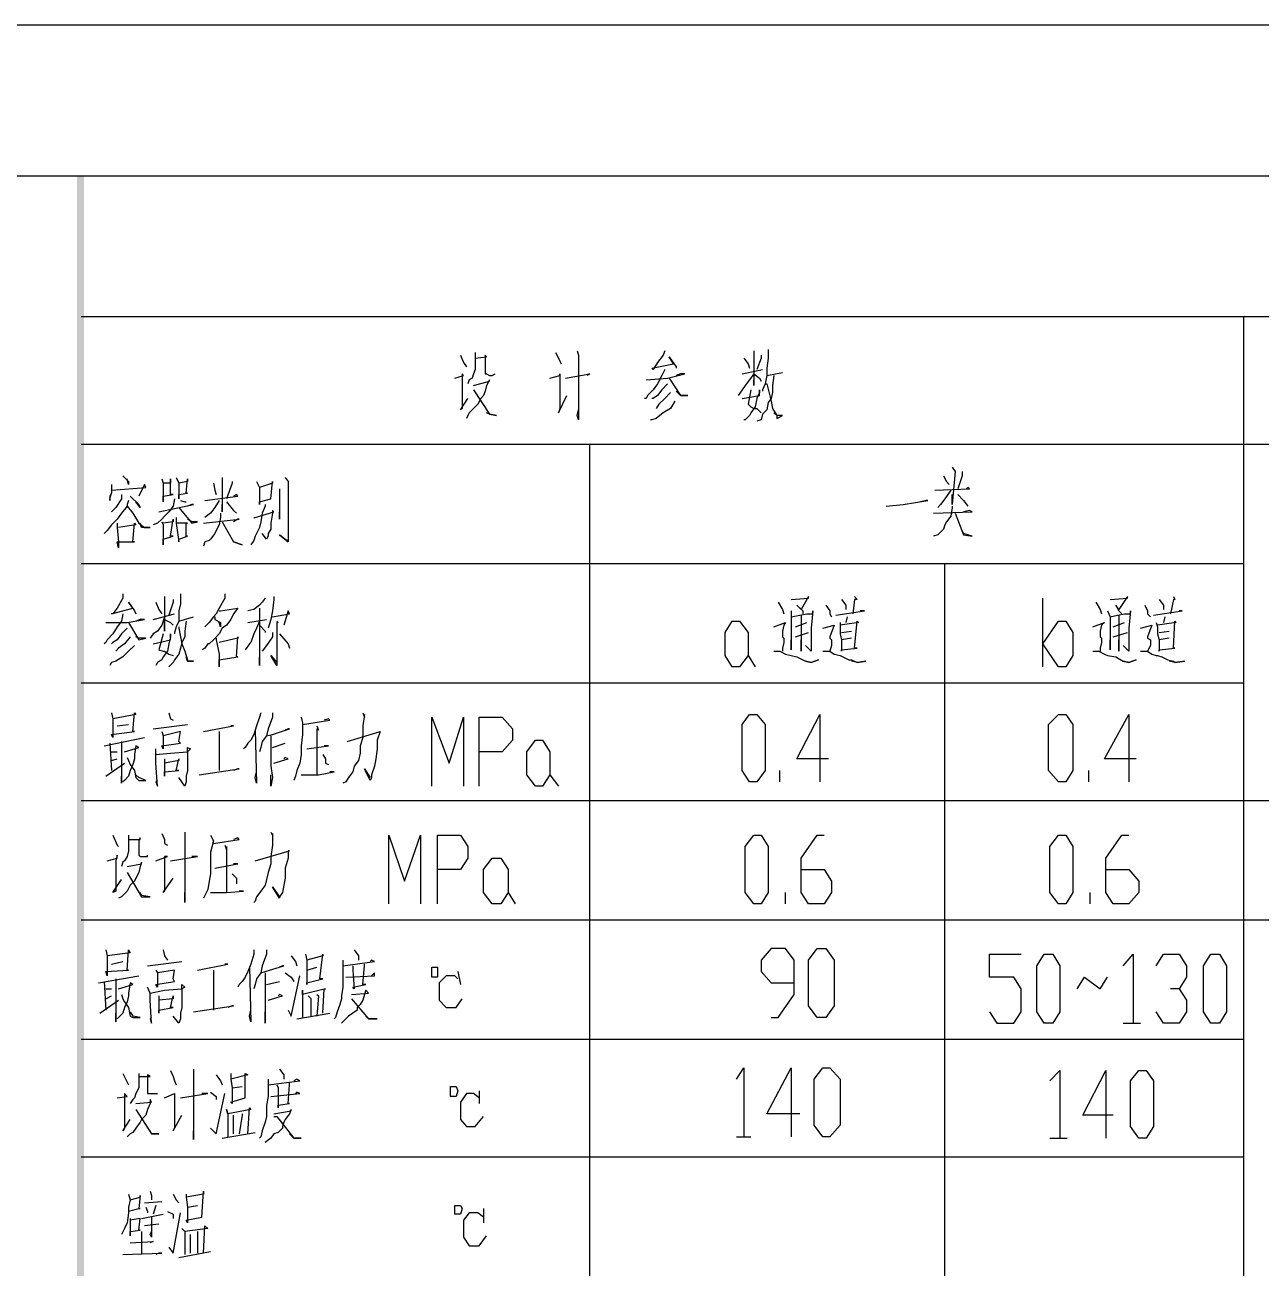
# Model space of a CAD drawing. Extents: x 0 to 400, y 0 to 283.
# Drawn here: x 272.6 to 327.2, y 227.6 to 282.5 of the extents above; entities that cross this region are included whole.
import ezdxf

# ---------------------------------------------------------------- set-up
doc = ezdxf.new("R2010")
doc.units = 0
doc.layers.get('0').update_dxf_attribs({"linetype": 'CONTINUOUS'})

msp = doc.modelspace()

# ---------------------------------------------------------------- hatches: boundary and pattern name
for points in [[(274.85975, 158.97225), (275.17725, 158.97225), (274.85975, 275.87575)], [(275.17725, 158.97225), (274.85975, 275.87575), (275.17725, 275.87575)]]:
    msp.add_hatch(color=0).paths.add_polyline_path(points, flags=0)

# ---------------------------------------------------------------- linework, layer by layer
at = {"color": 0}
for points in [[(0.09525, 0.09525), (0.09525, 282.54325), (399.76425, 282.54325), (399.76425, 0.09525), (0.09525, 0.09525)], [(16.85925, 6.76275), (16.85925, 275.87575), (393.03325, 275.87575), (393.03325, 6.76275), (16.85925, 6.76275)], [(275.05025, 269.65275), (393.03325, 269.65275)], [(326.42175, 158.97225), (326.42175, 269.65275)], [(291.81425, 267.93825), (291.94125, 267.62075), (292.06825, 267.43025)], [(292.44925, 268.06525), (292.44925, 267.30325), (292.38575, 267.11275), (292.32225, 266.92225), (292.19525, 266.85875), (292.13175, 266.66825)], [(292.44925, 267.81125), (292.95725, 267.87475), (292.89375, 267.93825), (292.89375, 267.11275), (292.95725, 267.11275), (293.08425, 267.04925), (293.21125, 267.04925), (293.33825, 267.11275)], [(296.00525, 268.06525), (296.13225, 267.81125), (296.19575, 267.68425), (296.25925, 267.55725)], [(296.95775, 268.12875), (297.02125, 267.93825), (297.02125, 265.08075), (296.95775, 265.27125), (297.02125, 265.52525)], [(300.83125, 268.12875), (300.76775, 267.93825), (300.51375, 267.62075), (300.32325, 267.30325), (300.25975, 267.36675), (301.21225, 267.55725), (301.02175, 267.87475), (301.33925, 267.43025), (301.33925, 267.36675)], [(304.32375, 267.81125), (304.51425, 267.55725), (304.57775, 267.36675)], [(304.76825, 268.12875), (304.76825, 266.60475), (304.76825, 266.79525), (304.76825, 266.85875)], [(305.08575, 267.93825), (305.08575, 267.81125), (304.89525, 267.30325)], [(305.40325, 268.19225), (305.40325, 267.81125), (305.33975, 267.36675), (305.33975, 267.04925), (305.27625, 266.66825), (305.14925, 266.41425), (305.14925, 266.35075)], [(291.56025, 266.92225), (291.94125, 267.04925), (291.87775, 267.11275), (291.87775, 265.58875), (291.81425, 265.52525), (292.13175, 266.03325)], [(295.75125, 266.92225), (296.19575, 267.04925), (296.19575, 267.11275), (296.19575, 265.58875), (296.13225, 265.39825), (296.51325, 266.16025)], [(296.44975, 266.92225), (297.52925, 267.11275), (297.40225, 267.04925)], [(300.83125, 267.30325), (300.70425, 267.04925), (300.51375, 266.66825), (300.32325, 266.41425), (300.06925, 266.16025), (300.00575, 266.03325), (299.94225, 266.03325)], [(300.00575, 266.85875), (300.95825, 266.92225), (301.72025, 267.11275), (301.52975, 267.11275), (301.33925, 267.04925)], [(304.76825, 267.11275), (304.57775, 266.85875), (304.38725, 266.60475), (304.26025, 266.41425), (304.06975, 266.16025)], [(304.26025, 267.11275), (305.14925, 267.30325)], [(304.76825, 267.11275), (305.02225, 266.92225), (305.08575, 266.79525)], [(305.33975, 267.04925), (306.03825, 267.17625)], [(292.38575, 266.60475), (293.08425, 266.79525), (293.08425, 266.85875), (292.95725, 266.60475), (292.89375, 266.35075), (292.83025, 266.16025), (292.70325, 266.03325), (292.57625, 265.77925), (292.38575, 265.58875), (292.19525, 265.39825), (292.13175, 265.27125), (292.06825, 265.14425)], [(300.95825, 266.66825), (300.70425, 266.41425), (300.51375, 266.16025), (300.32325, 266.03325), (300.25975, 266.03325)], [(301.02175, 266.92225), (301.52975, 266.16025), (301.84725, 266.16025), (301.52975, 266.16025), (301.33925, 266.35075)], [(305.65725, 267.04925), (305.59375, 266.60475), (305.59375, 266.28725), (305.53025, 266.03325), (305.40325, 265.84275), (305.33975, 265.52525), (305.14925, 265.33475), (305.08575, 265.08075), (304.89525, 265.01725)], [(305.27625, 266.66825), (305.33975, 266.66825), (305.53025, 265.90625), (305.59375, 265.58875), (305.78425, 265.27125), (305.78425, 265.14425), (306.03825, 265.27125), (305.78425, 265.27125), (305.65725, 265.39825)], [(292.38575, 266.41425), (293.08425, 265.33475), (293.40175, 265.27125), (293.08425, 265.33475), (292.95725, 265.39825)], [(301.08525, 266.28725), (300.83125, 266.03325), (300.57725, 265.77925), (300.45025, 265.58875)], [(304.26025, 266.03325), (305.02225, 266.16025), (305.02225, 266.41425), (305.02225, 266.28725), (304.89525, 266.03325), (304.83175, 265.65225), (304.64125, 265.39825), (304.57775, 265.27125), (304.38725, 265.08075), (304.32375, 265.08075)], [(304.64125, 266.41425), (304.51425, 265.77925), (304.64125, 265.65225), (304.76825, 265.58875), (304.89525, 265.58875), (305.08575, 265.39825)], [(301.27575, 265.90625), (301.08525, 265.58875), (300.76775, 265.39825), (300.45025, 265.14425), (300.25975, 265.08075), (300.19625, 265.08075)], [(275.05025, 264.00125), (393.03325, 264.00125)], [(297.52925, 158.97225), (297.52925, 264.00125)], [(313.53125, 262.98525), (313.65825, 262.79475), (313.53125, 261.33425), (313.53125, 261.77875)], [(313.97575, 262.79475), (313.97575, 262.60425), (313.78525, 262.03275)], [(276.38375, 262.22325), (276.38375, 261.84225), (276.32025, 261.71525), (276.32025, 261.52475), (276.32025, 261.58825), (276.38375, 261.84225)], [(276.38375, 261.96925), (277.90775, 262.09625), (277.84425, 262.22325), (277.59025, 261.71525)], [(276.89175, 262.60425), (277.14575, 262.35025), (277.14575, 262.22325), (277.08225, 262.47725)], [(278.60625, 262.47725), (278.66975, 262.28675), (278.66975, 261.46125), (278.66975, 261.71525), (279.11425, 261.77875), (278.98725, 261.77875), (278.98725, 262.47725), (278.98725, 262.28675), (278.66975, 262.28675)], [(279.24125, 262.54075), (279.36825, 262.28675), (279.36825, 261.58825), (279.36825, 261.77875), (279.74925, 261.84225), (279.68575, 261.84225), (279.74925, 262.47725), (279.74925, 262.35025), (279.36825, 262.28675)], [(280.89225, 262.28675), (280.95575, 261.96925), (281.01925, 261.77875)], [(281.27325, 262.54075), (281.27325, 261.01675), (281.27325, 261.20725), (281.27325, 261.33425)], [(281.71775, 262.35025), (281.71775, 262.28675), (281.46375, 261.58825)], [(282.79725, 262.35025), (282.92425, 262.09625), (282.92425, 261.33425), (282.92425, 261.46125), (283.43225, 261.58825), (283.49575, 262.35025), (283.49575, 262.28675), (282.92425, 262.09625)], [(284.06725, 262.54075), (284.19425, 262.35025), (284.19425, 259.68325), (283.81325, 260.00075), (284.19425, 259.68325), (284.19425, 259.81025)], [(313.15025, 262.60425), (313.27725, 262.35025), (313.40425, 262.22325)], [(276.82825, 261.77875), (276.82825, 261.58825), (276.57425, 261.20725), (276.38375, 261.01675)], [(277.20925, 261.71525), (277.59025, 261.33425), (277.65375, 261.20725), (277.46325, 261.46125)], [(280.51125, 261.52475), (281.97175, 261.71525), (281.90825, 261.77875), (281.78125, 261.71525)], [(283.81325, 262.03275), (283.81325, 260.69925), (283.81325, 260.76275), (283.81325, 261.01675)], [(312.76925, 261.96925), (314.29325, 262.03275), (314.22975, 262.09625), (314.16625, 262.03275)], [(313.46775, 261.96925), (313.21375, 261.58825), (313.02325, 261.33425), (312.89625, 261.20725)], [(313.78525, 261.77875), (314.03925, 261.52475), (314.22975, 261.27075)], [(277.14575, 261.52475), (277.08225, 261.33425), (277.08225, 261.27075), (276.82825, 260.95325), (276.63775, 260.69925), (276.38375, 260.44525), (276.19325, 260.19125), (276.06625, 260.06425)], [(277.08225, 261.27075), (277.33625, 260.95325), (277.59025, 260.50875), (277.84425, 260.31825), (278.09825, 260.31825), (277.71725, 260.31825), (277.65375, 260.50875)], [(279.17775, 261.58825), (279.11425, 261.27075), (278.92375, 261.01675), (278.73325, 260.82625), (278.60625, 260.69925), (278.41575, 260.50875), (278.22525, 260.44525)], [(278.47925, 261.01675), (280.00325, 261.33425), (279.93975, 261.33425), (279.74925, 261.27075)], [(279.36825, 261.20725), (279.93975, 260.50875), (280.19375, 260.57225), (279.93975, 260.57225), (279.74925, 260.69925)], [(279.43175, 261.52475), (279.62225, 261.46125), (279.68575, 261.46125)], [(281.14625, 261.52475), (280.95575, 261.20725), (280.76525, 260.95325), (280.51125, 260.76275)], [(281.46375, 261.46125), (281.78125, 261.08025), (281.90825, 260.95325)], [(283.17825, 261.33425), (283.17825, 261.27075), (283.05125, 260.95325), (282.98775, 260.57225), (282.92425, 260.31825), (282.79725, 260.06425), (282.73375, 259.93725), (282.67025, 259.74675), (282.54325, 259.55625)], [(282.67025, 260.76275), (282.73375, 260.76275), (283.55925, 261.01675), (283.49575, 261.08025), (283.49575, 260.95325), (283.43225, 260.50875), (283.43225, 260.25475), (283.30525, 260.06425), (283.30525, 259.93725), (283.24175, 259.81025), (283.05125, 260.06425)], [(310.61025, 261.27075), (311.37225, 261.33425), (312.45175, 261.52475), (312.38825, 261.52475), (312.13425, 261.46125)], [(313.53125, 261.27075), (313.53125, 261.20725), (313.46775, 260.82625), (313.27725, 260.57225), (313.21375, 260.44525), (313.15025, 260.25475), (312.95975, 260.06425), (312.89625, 260.00075), (312.70575, 259.93725)], [(312.70575, 260.95325), (314.42025, 261.01675), (314.29325, 261.08025), (314.03925, 261.01675)], [(276.63775, 260.50875), (276.63775, 260.31825), (276.70125, 259.68325), (276.70125, 259.42925), (276.63775, 259.68325), (277.39975, 259.68325), (277.33625, 259.68325), (277.39975, 260.50875), (277.46325, 260.44525), (276.70125, 260.31825)], [(278.60625, 260.57225), (278.66975, 260.44525), (278.66975, 259.55625), (278.66975, 259.81025), (279.11425, 259.93725), (278.98725, 259.93725), (279.11425, 260.69925), (279.11425, 260.57225), (278.66975, 260.50875)], [(279.24125, 260.76275), (279.24125, 260.50875), (279.36825, 259.68325), (279.36825, 259.81025), (279.74925, 259.93725), (279.68575, 259.93725), (279.68575, 260.50875), (279.74925, 260.50875), (279.24125, 260.50875)], [(281.20975, 260.95325), (281.20975, 260.76275), (281.14625, 260.44525), (281.01925, 260.19125), (280.95575, 260.06425), (280.76525, 259.81025), (280.70175, 259.74675), (280.51125, 259.68325), (280.44775, 259.49275)], [(280.44775, 260.50875), (282.03525, 260.69925), (281.97175, 260.69925), (281.78125, 260.57225)], [(281.27325, 260.57225), (281.78125, 259.68325), (282.16225, 259.55625), (281.78125, 259.68325), (281.71775, 259.81025)], [(313.65825, 260.95325), (314.03925, 260.00075), (314.42025, 259.93725), (314.03925, 260.06425), (313.97575, 260.19125)], [(275.05025, 258.73075), (326.42175, 258.73075)], [(313.21375, 195.73875), (313.21375, 258.73075)], [(276.89175, 257.39725), (276.89175, 257.20675), (276.63775, 256.76225), (276.44725, 256.50825), (276.38375, 256.50825), (277.33625, 256.76225), (277.14575, 257.01625), (277.39975, 256.63525), (277.46325, 256.50825)], [(278.73325, 257.27025), (278.73325, 255.74625), (278.73325, 255.93675), (278.73325, 256.12725)], [(279.43175, 257.39725), (279.43175, 256.95275), (279.36825, 256.63525), (279.36825, 256.19075), (279.24125, 255.93675), (279.17775, 255.68275), (279.17775, 255.61925)], [(281.40025, 257.39725), (281.40025, 257.20675), (281.14625, 256.76225), (281.01925, 256.50825), (280.89225, 256.38125), (280.70175, 256.12725), (280.51125, 255.93675)], [(283.55925, 257.27025), (283.55925, 257.14325), (283.49575, 256.63525), (283.43225, 256.25425), (283.30525, 255.87325)], [(306.41925, 257.14325), (307.18125, 257.20675), (307.18125, 257.27025), (306.86375, 256.69875), (306.67325, 256.88925), (306.92725, 256.63525), (306.92725, 256.50825)], [(309.21325, 257.27025), (309.34025, 257.14325), (309.21325, 257.14325), (309.14975, 256.50825)], [(320.51625, 257.14325), (321.27825, 257.20675), (321.27825, 257.27025), (320.89725, 256.69875), (320.77025, 256.88925), (320.89725, 256.63525), (321.02425, 256.50825)], [(323.31025, 257.27025), (323.37375, 257.14325), (323.31025, 257.14325), (323.18325, 256.50825)], [(278.35225, 257.01625), (278.47925, 256.69875), (278.60625, 256.50825)], [(279.11425, 257.14325), (279.11425, 257.01625), (278.92375, 256.44475)], [(281.14625, 256.63525), (281.20975, 256.63525), (281.97175, 256.76225), (281.78125, 256.50825), (281.65425, 256.25425), (281.46375, 256.00025), (281.27325, 255.87325), (281.14625, 255.61925), (280.89225, 255.36525), (280.70175, 255.17475), (280.63825, 255.17475), (280.51125, 254.98425), (280.38425, 254.92075)], [(283.17825, 257.20675), (283.05125, 257.01625), (282.92425, 256.88925), (282.67025, 256.69875), (282.41625, 256.63525)], [(282.92425, 256.76225), (282.92425, 254.22225), (282.92425, 254.41275), (282.92425, 254.60325)], [(305.84775, 257.01625), (306.03825, 256.69875), (306.10175, 256.50825)], [(307.94325, 256.88925), (308.13375, 256.63525), (308.13375, 256.50825), (308.19725, 256.38125)], [(308.64175, 257.14325), (308.83225, 256.88925), (308.83225, 256.69875)], [(317.53175, 254.15875), (317.53175, 257.20675)], [(319.88125, 257.01625), (320.07175, 256.69875), (320.13525, 256.50825)], [(322.04025, 256.88925), (322.16725, 256.63525), (322.16725, 256.50825), (322.29425, 256.38125)], [(322.67525, 257.14325), (322.86575, 256.88925), (322.86575, 256.69875)], [(276.89175, 256.50825), (276.82825, 256.19075), (276.63775, 255.93675), (276.44725, 255.61925), (276.19325, 255.36525), (276.12975, 255.23825), (276.06625, 255.17475)], [(276.12975, 256.12725), (277.08225, 256.12725), (277.84425, 256.25425), (277.65375, 256.25425), (277.46325, 256.19075)], [(277.14575, 256.12725), (277.59025, 255.36525), (277.90775, 255.42875), (277.59025, 255.42875), (277.46325, 255.49225)], [(278.73325, 256.38125), (278.60625, 256.00025), (278.41575, 255.74625), (278.22525, 255.61925), (278.09825, 255.42875)], [(278.22525, 256.25425), (279.17775, 256.50825)], [(278.73325, 256.25425), (278.98725, 256.12725), (279.11425, 256.00025)], [(279.68575, 256.19075), (279.62225, 255.74625), (279.62225, 255.49225), (279.49525, 255.23825), (279.43175, 254.98425), (279.36825, 254.73025), (279.17775, 254.47625), (279.11425, 254.34925), (278.92375, 254.15875)], [(279.36825, 256.19075), (280.00325, 256.38125)], [(280.95575, 256.38125), (280.95575, 256.25425), (281.20975, 256.12725), (281.20975, 255.93675), (281.14625, 256.12725)], [(282.92425, 256.19075), (282.79725, 255.87325), (282.67025, 255.61925), (282.54325, 255.23825), (282.47975, 255.17475), (282.28925, 254.92075)], [(282.41625, 256.12725), (283.24175, 256.25425)], [(283.68625, 256.19075), (283.74975, 256.12725), (283.68625, 256.12725), (283.68625, 254.73025), (283.68625, 254.22225), (283.43225, 254.66675), (283.68625, 254.34925)], [(283.49575, 256.38125), (284.25775, 256.50825), (284.19425, 256.63525), (284.00375, 256.00025)], [(304.13325, 254.15875), (303.81575, 254.15875), (303.49825, 254.66675), (303.49825, 255.68275), (303.81575, 256.19075), (304.13325, 256.19075), (304.51425, 255.68275), (304.51425, 254.66675), (304.13325, 254.15875)], [(305.65725, 255.93675), (306.16525, 256.12725), (306.10175, 256.00025), (306.03825, 255.74625), (306.03825, 255.49225), (306.10175, 255.42875), (306.10175, 255.23825), (306.03825, 254.98425), (306.03825, 254.85725)], [(306.41925, 256.63525), (306.41925, 254.92075), (306.41925, 255.11125), (306.41925, 255.36525)], [(306.41925, 256.38125), (306.80025, 256.44475), (307.11775, 256.50825), (307.37175, 256.50825), (307.37175, 256.63525), (307.30825, 255.87325), (307.30825, 254.85725), (307.05425, 255.11125)], [(306.60975, 255.93675), (307.11775, 256.12725)], [(306.86375, 256.44475), (306.86375, 254.85725), (306.86375, 254.98425), (306.86375, 255.36525)], [(308.38775, 256.44475), (309.65775, 256.63525), (309.46725, 256.63525)], [(308.57825, 256.12725), (308.57825, 255.61925), (308.64175, 255.36525), (308.64175, 254.85725), (308.64175, 254.92075), (309.34025, 254.98425), (309.21325, 254.98425), (309.34025, 256.19075), (309.40375, 256.12725), (308.57825, 256.00025)], [(308.89575, 256.38125), (308.83225, 256.12725)], [(317.53175, 255.17475), (318.23025, 256.19075), (318.54775, 256.19075), (318.86525, 255.68275), (318.86525, 254.66675), (318.54775, 254.15875), (318.23025, 254.15875), (317.53175, 255.17475)], [(319.75425, 255.93675), (320.26225, 256.12725), (320.13525, 256.00025), (320.07175, 255.74625), (320.07175, 255.49225), (320.13525, 255.42875), (320.13525, 255.23825), (320.07175, 254.98425), (320.07175, 254.85725)], [(320.38925, 256.63525), (320.51625, 256.38125), (320.51625, 254.92075), (320.51625, 255.11125), (320.51625, 255.36525)], [(320.51625, 256.38125), (320.83375, 256.44475), (321.15125, 256.50825), (321.40525, 256.50825), (321.40525, 256.63525), (321.34175, 255.87325), (321.34175, 254.85725), (321.08775, 255.11125)], [(320.64325, 255.93675), (321.15125, 256.12725)], [(320.89725, 256.44475), (320.89725, 254.85725), (320.89725, 254.98425), (320.89725, 255.36525)], [(322.42125, 256.44475), (323.69125, 256.63525), (323.56425, 256.63525)], [(322.54825, 256.12725), (322.61175, 255.93675), (322.61175, 255.61925), (322.67525, 255.36525), (322.67525, 254.85725), (322.67525, 254.92075), (323.37375, 254.98425), (323.31025, 254.98425), (323.37375, 256.19075), (323.43725, 256.12725), (322.61175, 256.00025)], [(322.92925, 256.38125), (322.86575, 256.12725)], [(277.08225, 255.87325), (276.82825, 255.61925), (276.63775, 255.36525), (276.44725, 255.23825), (276.38375, 255.17475)], [(278.22525, 255.17475), (278.98725, 255.36525), (278.98725, 255.61925), (278.98725, 255.49225), (278.92375, 255.17475), (278.86025, 254.85725), (278.66975, 254.60325), (278.60625, 254.47625), (278.41575, 254.34925), (278.35225, 254.22225)], [(278.66975, 255.61925), (278.47925, 254.92075), (278.66975, 254.85725), (278.73325, 254.85725), (278.92375, 254.73025), (279.11425, 254.66675)], [(279.36825, 255.93675), (279.36825, 255.87325), (279.49525, 255.17475), (279.62225, 254.85725), (279.74925, 254.47625), (279.74925, 254.41275), (280.00325, 254.41275), (279.74925, 254.41275), (279.68575, 254.60325)], [(282.92425, 256.00025), (283.17825, 255.74625), (283.17825, 255.68275)], [(283.49575, 255.68275), (283.49575, 255.49225), (283.24175, 255.11125), (283.05125, 254.85725)], [(283.81325, 255.61925), (284.19425, 255.17475), (284.25775, 254.98425)], [(306.60975, 255.49225), (307.18125, 255.68275)], [(307.81625, 255.87325), (308.32425, 256.00025), (308.13375, 255.49225), (308.13375, 255.42875), (308.19725, 255.36525), (308.19725, 255.11125), (308.13375, 254.85725)], [(308.64175, 255.68275), (309.08625, 255.74625)], [(320.64325, 255.49225), (321.27825, 255.68275)], [(321.84975, 255.87325), (322.35775, 256.00025), (322.16725, 255.49225), (322.16725, 255.42875), (322.29425, 255.36525), (322.29425, 255.11125), (322.16725, 254.85725)], [(322.67525, 255.68275), (323.11975, 255.74625)], [(277.39975, 255.11125), (277.14575, 254.85725), (276.89175, 254.60325), (276.57425, 254.41275), (276.38375, 254.34925), (276.32025, 254.22225)], [(277.20925, 255.49225), (276.95525, 255.17475), (276.70125, 254.98425), (276.57425, 254.85725)], [(281.01925, 255.42875), (281.01925, 255.36525), (281.14625, 254.73025), (281.14625, 254.15875), (281.14625, 254.41275), (281.14625, 254.47625), (281.97175, 254.60325), (281.90825, 254.60325), (281.97175, 255.49225), (281.97175, 255.42875), (281.14625, 255.23825)], [(309.08625, 255.42875), (308.64175, 255.36525)], [(323.11975, 255.42875), (322.67525, 255.36525)], [(304.51425, 254.66675), (304.83175, 254.15875)], [(305.65725, 254.85725), (305.91125, 254.85725), (306.16525, 254.73025), (306.41925, 254.66675), (306.67325, 254.60325), (307.05425, 254.41275), (307.30825, 254.34925), (307.62575, 254.47625), (307.30825, 254.34925), (307.05425, 254.41275)], [(307.81625, 254.85725), (308.13375, 254.85725), (308.32425, 254.73025), (308.57825, 254.66675), (308.70525, 254.60325), (308.95925, 254.47625), (309.08625, 254.47625), (309.21325, 254.41275), (309.34025, 254.34925), (309.72125, 254.41275), (309.34025, 254.34925), (309.08625, 254.41275)], [(319.75425, 254.85725), (320.00825, 254.85725), (320.26225, 254.73025), (320.38925, 254.66675), (320.77025, 254.60325), (321.08775, 254.41275), (321.34175, 254.34925), (321.65925, 254.47625), (321.34175, 254.34925), (321.08775, 254.41275)], [(321.84975, 254.85725), (322.16725, 254.85725), (322.35775, 254.73025), (322.54825, 254.66675), (322.61175, 254.66675), (322.80225, 254.60325), (323.05625, 254.47625), (323.31025, 254.41275), (323.37375, 254.34925), (323.81825, 254.41275), (323.37375, 254.34925), (323.11975, 254.41275)], [(275.05025, 253.46025), (326.42175, 253.46025)], [(276.38375, 252.12675), (276.44725, 251.87275), (276.44725, 251.04725), (276.38375, 251.17425), (277.39975, 251.30125), (277.33625, 251.30125), (277.39975, 252.12675), (277.46325, 252.06325), (276.44725, 251.87275)], [(278.92375, 252.12675), (278.98725, 251.87275), (279.11425, 251.80925)], [(282.98775, 252.12675), (282.92425, 251.93625), (282.79725, 251.55525), (282.67025, 251.17425), (282.54325, 250.92025), (282.41625, 250.79325), (282.28925, 250.60275), (282.22575, 250.53925)], [(283.49575, 252.12675), (283.49575, 251.93625), (283.30525, 251.42825), (283.24175, 251.11075), (283.05125, 250.85675), (282.98775, 250.60275), (282.92425, 250.41225)], [(284.76575, 251.93625), (284.82925, 251.68225), (284.82925, 251.17425), (284.76575, 250.66625), (284.76575, 250.28525), (284.70225, 249.90425), (284.57525, 249.58675), (284.51175, 249.33275), (284.44825, 249.14225)], [(284.82925, 251.61875), (286.03575, 251.80925), (285.97225, 251.87275), (285.78175, 251.80925)], [(287.49625, 252.12675), (287.55975, 251.93625), (287.55975, 252.06325), (287.49625, 251.55525), (287.49625, 251.04725), (287.36925, 250.66625), (287.36925, 250.34875), (287.30575, 250.03125), (287.11525, 249.77725), (287.05175, 249.52325), (286.86125, 249.26925), (286.73425, 249.07875), (286.60725, 249.01525)], [(290.54425, 248.88825), (290.54425, 251.93625), (291.30625, 249.90425), (291.94125, 251.93625), (291.94125, 248.88825)], [(292.63975, 248.88825), (292.63975, 251.93625), (293.65575, 251.93625), (294.10025, 251.42825), (294.10025, 250.92025), (293.65575, 250.41225), (292.63975, 250.41225)], [(304.57775, 249.07875), (304.26025, 249.58675), (304.26025, 251.61875), (304.57775, 252.06325), (304.89525, 252.06325), (305.27625, 251.61875), (305.27625, 249.58675), (304.89525, 249.07875), (304.57775, 249.07875)], [(308.07025, 250.09475), (306.67325, 250.09475), (307.68925, 252.06325), (307.68925, 249.07875)], [(318.23025, 249.07875), (317.78575, 249.58675), (317.78575, 251.61875), (318.23025, 252.06325), (318.54775, 252.06325), (318.86525, 251.61875), (318.86525, 249.58675), (318.54775, 249.07875), (318.23025, 249.07875)], [(321.65925, 250.09475), (320.26225, 250.09475), (321.34175, 252.06325), (321.34175, 249.07875)], [(276.63775, 251.55525), (277.14575, 251.61875)], [(278.22525, 251.42825), (279.74925, 251.61875)], [(278.60625, 251.30125), (278.66975, 251.11075), (278.66975, 250.53925), (278.60625, 250.66625), (279.43175, 250.79325), (279.36825, 250.85675), (279.43175, 251.30125), (278.66975, 251.11075)], [(280.44775, 251.30125), (281.78125, 251.55525), (281.65425, 251.55525)], [(281.14625, 251.30125), (281.14625, 249.58675)], [(282.73375, 251.36475), (282.79725, 249.01525), (282.73375, 249.26925), (282.79725, 249.52325)], [(283.24175, 251.11075), (283.49575, 251.17425), (284.25775, 251.42825), (284.19425, 251.42825), (284.06725, 251.36475)], [(285.46425, 251.55525), (285.52775, 251.36475), (285.46425, 251.42825), (285.46425, 249.39625)], [(286.79775, 250.85675), (288.25825, 251.30125), (288.13125, 250.92025), (288.13125, 250.53925), (288.06775, 250.09475), (288.00425, 249.77725), (287.87725, 249.39625), (287.87725, 249.26925), (287.81375, 249.14225), (287.55975, 249.65025), (287.81375, 249.26925)], [(276.06625, 250.66625), (277.84425, 251.04725)], [(276.32025, 250.79325), (276.38375, 249.58675)], [(276.82825, 250.85675), (276.82825, 249.01525), (276.82825, 249.07875), (276.82825, 249.33275)], [(276.95525, 250.41225), (277.59025, 250.60275), (277.46325, 250.66625), (277.39975, 250.28525), (277.39975, 250.09475), (277.33625, 249.84075), (277.20925, 249.58675), (277.14575, 249.33275), (276.95525, 249.14225), (276.89175, 249.07875)], [(283.43225, 251.11075), (283.43225, 249.77725), (283.49575, 249.26925), (283.43225, 248.88825), (283.43225, 249.39625)], [(283.49575, 250.60275), (284.06725, 250.79325)], [(285.01975, 250.53925), (285.97225, 250.66625), (285.78175, 250.66625)], [(295.43375, 248.88825), (295.11625, 248.88825), (294.73525, 249.39625), (294.73525, 250.41225), (295.11625, 250.92025), (295.43375, 250.92025), (295.75125, 250.41225), (295.75125, 249.39625), (295.43375, 248.88825)], [(276.38375, 250.41225), (276.63775, 250.41225)], [(276.38375, 250.03125), (276.63775, 250.09475)], [(277.08225, 250.15825), (277.14575, 250.03125), (277.20925, 249.84075), (277.39975, 249.58675), (277.46325, 249.26925), (277.59025, 249.14225), (277.90775, 249.14225), (277.59025, 249.26925)], [(278.35225, 250.28525), (278.98725, 250.34875), (279.74925, 250.41225), (279.74925, 250.60275), (279.87625, 250.53925), (279.74925, 250.41225), (279.74925, 249.58675), (279.68575, 249.33275), (279.68575, 249.07875), (279.62225, 248.88825), (279.36825, 249.26925)], [(278.41575, 249.14225), (278.35225, 249.07875), (278.41575, 248.88825), (278.35225, 249.90425), (278.35225, 250.53925)], [(278.73325, 250.09475), (278.73325, 249.33275), (278.73325, 249.52325), (279.36825, 249.58675), (279.24125, 249.58675), (279.36825, 250.09475), (279.36825, 250.03125), (278.73325, 249.90425)], [(283.55925, 249.90425), (284.19425, 250.09475), (284.06725, 250.15825), (284.00375, 250.09475)], [(285.71825, 250.28525), (285.84525, 250.09475), (285.84525, 249.90425), (285.97225, 249.84075)], [(276.12975, 249.33275), (276.95525, 249.90425)], [(280.25725, 249.39625), (282.03525, 249.65025), (281.97175, 249.65025), (281.78125, 249.58675)], [(284.76575, 249.39625), (285.52775, 249.39625), (286.22625, 249.52325), (286.03575, 249.52325)], [(305.91125, 249.07875), (305.91125, 249.58675)], [(319.56375, 249.07875), (319.56375, 249.58675)], [(277.46325, 249.39625), (277.59025, 249.26925)], [(295.75125, 249.39625), (296.13225, 248.88825)], [(275.05025, 248.25325), (393.03325, 248.25325)], [(278.60625, 246.79275), (278.73325, 246.53875), (278.73325, 246.34825), (278.86025, 246.28475)], [(279.62225, 246.85625), (279.62225, 243.74475), (279.62225, 243.93525), (279.62225, 244.18925)], [(283.43225, 246.85625), (283.49575, 246.72925), (283.49575, 246.79275), (283.49575, 246.28475), (283.43225, 245.77675), (283.43225, 245.45925), (283.30525, 245.07825), (283.24175, 244.76075), (283.17825, 244.50675), (282.98775, 244.25275), (282.79725, 243.99875), (282.73375, 243.80825), (282.67025, 243.74475)], [(276.44725, 246.72925), (276.63775, 246.28475), (276.70125, 246.22125)], [(277.14575, 246.72925), (277.14575, 246.03075), (277.08225, 245.77675), (276.95525, 245.58625), (276.89175, 245.52275), (276.82825, 245.33225)], [(277.14575, 246.53875), (277.65375, 246.53875), (277.65375, 246.60225), (277.59025, 246.47525), (277.59025, 245.84025), (277.65375, 245.77675), (277.97125, 245.77675), (277.97125, 245.84025)], [(280.76525, 246.72925), (280.89225, 246.47525), (280.76525, 245.96725), (280.76525, 245.01475), (280.70175, 244.69725), (280.63825, 244.31625), (280.51125, 244.06225), (280.44775, 243.93525)], [(280.89225, 246.34825), (282.03525, 246.53875), (281.97175, 246.60225), (281.78125, 246.53875)], [(281.40025, 246.28475), (281.46375, 246.09425), (281.46375, 246.22125), (281.46375, 244.18925)], [(288.63925, 243.68125), (288.63925, 246.72925), (289.33775, 244.69725), (290.03625, 246.72925), (290.03625, 243.68125)], [(290.79825, 243.68125), (290.79825, 246.72925), (291.81425, 246.72925), (292.13175, 246.22125), (292.13175, 245.71325), (291.81425, 245.20525), (290.79825, 245.20525)], [(304.76825, 243.68125), (304.38725, 244.18925), (304.38725, 246.22125), (304.76825, 246.72925), (305.08575, 246.72925), (305.40325, 246.22125), (305.40325, 244.18925), (305.08575, 243.68125), (304.76825, 243.68125)], [(306.86375, 245.20525), (307.87975, 245.20525), (308.19725, 244.69725), (308.19725, 244.18925), (307.87975, 243.68125), (307.18125, 243.68125), (306.86375, 244.18925), (306.86375, 245.71325), (307.56225, 246.72925), (307.87975, 246.72925)], [(318.23025, 243.68125), (317.84925, 244.18925), (317.84925, 246.22125), (318.23025, 246.72925), (318.54775, 246.72925), (318.86525, 246.22125), (318.86525, 244.18925), (318.54775, 243.68125), (318.23025, 243.68125)], [(320.32575, 245.20525), (321.34175, 245.20525), (321.78625, 244.69725), (321.78625, 244.18925), (321.34175, 243.68125), (320.64325, 243.68125), (320.32575, 244.18925), (320.32575, 245.71325), (321.02425, 246.72925), (321.34175, 246.72925)], [(276.19325, 245.58625), (276.63775, 245.71325), (276.63775, 245.84025), (276.57425, 245.58625), (276.57425, 244.25275), (276.44725, 244.18925), (276.82825, 244.76075)], [(278.35225, 245.58625), (278.86025, 245.77675), (278.73325, 245.77675), (278.73325, 244.25275), (278.66975, 244.18925), (279.11425, 244.82425)], [(278.98725, 245.58625), (280.19375, 245.77675), (279.93975, 245.77675)], [(282.73375, 245.58625), (284.25775, 246.03075), (284.19425, 246.03075), (284.19425, 245.71325), (284.06725, 245.26875), (284.06725, 244.82425), (284.00375, 244.50675), (283.94025, 244.18925), (283.81325, 243.99875), (283.81325, 243.93525), (283.49575, 244.44325), (283.81325, 243.99875)], [(293.59225, 243.68125), (293.21125, 243.68125), (292.83025, 244.18925), (292.83025, 245.20525), (293.21125, 245.71325), (293.59225, 245.71325), (293.90975, 245.20525), (293.90975, 244.18925), (293.59225, 243.68125)], [(277.08225, 245.33225), (277.71725, 245.45925), (277.71725, 245.52275), (277.65375, 245.33225), (277.59025, 245.07825), (277.46325, 244.82425), (277.39975, 244.69725), (277.20925, 244.50675), (277.08225, 244.25275), (276.89175, 244.06225), (276.82825, 243.99875), (276.70125, 243.93525)], [(280.95575, 245.26875), (281.97175, 245.45925), (281.78125, 245.45925)], [(277.08225, 245.07825), (277.71725, 243.99875), (278.09825, 243.99875), (277.71725, 244.06225), (277.65375, 244.18925)], [(281.71775, 245.01475), (281.90825, 244.82425), (281.90825, 244.57025)], [(280.76525, 244.18925), (281.46375, 244.18925), (282.22575, 244.25275), (282.03525, 244.25275)], [(293.90975, 244.18925), (294.22725, 243.68125)], [(306.16525, 243.68125), (306.16525, 244.18925)], [(319.62725, 243.68125), (319.62725, 244.18925)], [(275.05025, 242.98275), (393.03325, 242.98275)], [(276.12975, 241.64925), (276.19325, 241.39525), (276.19325, 240.50625), (276.12975, 240.69675), (277.14575, 240.76025), (277.08225, 240.76025), (277.14575, 241.64925), (277.20925, 241.52225), (276.19325, 241.39525)], [(278.66975, 241.64925), (278.73325, 241.39525), (278.86025, 241.20475)], [(282.67025, 241.64925), (282.67025, 241.45875), (282.54325, 241.01425), (282.41625, 240.69675), (282.28925, 240.44275), (282.16225, 240.25225), (282.03525, 240.12525), (281.97175, 239.99825)], [(283.24175, 241.64925), (283.24175, 241.45875), (283.05125, 240.95075), (282.98775, 240.63325), (282.79725, 240.37925), (282.73375, 240.12525), (282.67025, 239.93475)], [(284.32125, 241.39525), (284.51175, 241.14125), (284.57525, 240.95075)], [(284.95625, 241.45875), (285.01975, 241.20475), (285.01975, 240.12525), (285.01975, 240.18875), (285.71825, 240.37925), (285.59125, 240.37925), (285.71825, 241.45875), (285.71825, 241.39525), (285.01975, 241.20475)], [(287.11525, 241.64925), (287.30575, 241.39525), (287.30575, 241.20475)], [(305.53025, 238.66475), (305.84775, 238.66475), (306.54625, 239.68075), (306.54625, 241.20475), (306.16525, 241.71275), (305.53025, 241.71275), (305.08575, 241.20475), (305.08575, 240.69675), (305.53025, 240.18875), (306.54625, 240.18875)], [(307.56225, 238.66475), (307.18125, 239.17275), (307.18125, 241.20475), (307.56225, 241.71275), (307.94325, 241.71275), (308.32425, 241.20475), (308.32425, 239.17275), (307.94325, 238.66475), (307.56225, 238.66475)], [(315.18225, 238.91875), (315.49975, 238.41075), (316.26175, 238.41075), (316.57925, 238.91875), (316.57925, 239.93475), (316.26175, 240.44275), (315.18225, 240.44275), (315.18225, 241.45875), (316.57925, 241.45875)], [(317.59525, 238.41075), (317.27775, 238.91875), (317.27775, 240.95075), (317.59525, 241.45875), (317.97625, 241.45875), (318.29375, 240.95075), (318.29375, 238.91875), (317.97625, 238.41075), (317.59525, 238.41075)], [(321.08775, 240.95075), (321.53225, 241.45875), (321.53225, 238.41075)], [(322.54825, 240.95075), (322.86575, 241.45875), (323.56425, 241.45875), (323.88175, 240.95075), (323.88175, 240.44275), (323.56425, 239.93475), (323.18325, 239.93475)], [(324.96125, 238.41075), (324.64375, 238.91875), (324.64375, 240.95075), (324.96125, 241.45875), (325.34225, 241.45875), (325.65975, 240.95075), (325.65975, 238.91875), (325.34225, 238.41075), (324.96125, 238.41075)], [(276.38375, 241.01425), (276.89175, 241.14125)], [(277.97125, 240.95075), (279.49525, 241.14125)], [(278.35225, 240.76025), (278.41575, 240.63325), (278.41575, 239.99825), (278.35225, 240.12525), (279.17775, 240.25225), (279.11425, 240.37925), (279.17775, 240.76025), (278.41575, 240.63325)], [(280.19375, 240.76025), (281.52725, 241.01425), (281.40025, 241.01425)], [(280.89225, 240.76025), (280.89225, 238.98225)], [(282.47975, 240.88725), (282.54325, 238.47425), (282.47975, 238.72825), (282.54325, 238.98225)], [(282.98775, 240.63325), (283.17825, 240.69675), (284.00375, 240.95075), (283.94025, 240.95075), (283.81325, 240.88725)], [(285.01975, 240.76025), (285.46425, 240.88725)], [(286.60725, 241.20475), (286.60725, 239.99825), (286.54375, 239.61725), (286.54375, 239.49025), (286.48025, 239.23625), (286.35325, 238.91875), (286.28975, 238.66475), (286.22625, 238.60125)], [(286.60725, 240.95075), (288.00425, 241.14125), (287.87725, 241.20475), (287.81375, 241.14125)], [(287.05175, 240.95075), (287.05175, 240.76025), (287.11525, 239.93475), (287.05175, 239.99825), (287.62325, 240.12525), (287.49625, 240.12525), (287.55975, 240.95075), (287.55975, 241.01425)], [(290.79825, 240.88725), (290.79825, 240.44275), (290.54425, 240.44275), (290.54425, 240.88725), (290.79825, 240.88725)], [(275.81225, 240.18875), (277.59025, 240.50625)], [(276.06625, 240.25225), (276.12975, 238.98225)], [(276.57425, 240.37925), (276.57425, 238.47425), (276.57425, 238.60125), (276.57425, 238.85525)], [(276.70125, 239.93475), (277.33625, 240.12525), (277.20925, 240.18875), (277.14575, 239.74425), (277.14575, 239.61725), (277.08225, 239.36325), (276.95525, 239.10925), (276.89175, 238.85525), (276.70125, 238.66475), (276.63775, 238.60125)], [(283.17825, 240.63325), (283.17825, 238.41075), (283.17825, 238.60125), (283.17825, 238.91875)], [(283.24175, 240.12525), (283.81325, 240.25225)], [(284.06725, 240.63325), (284.32125, 240.44275), (284.44825, 240.25225)], [(284.19425, 238.98225), (284.32125, 238.72825), (284.70225, 240.50625)], [(286.73425, 240.44275), (288.00425, 240.50625), (288.00425, 240.63325), (287.87725, 240.50625)], [(291.68725, 240.37925), (291.56025, 240.50625), (291.17925, 240.50625), (290.86175, 240.18875), (290.86175, 239.42675), (291.17925, 239.10925), (291.62375, 239.10925), (291.87775, 239.49025)], [(291.68725, 240.69675), (291.81425, 240.12525)], [(319.05575, 239.93475), (319.37325, 240.44275), (320.07175, 239.93475), (320.38925, 240.44275)], [(276.12975, 239.93475), (276.38375, 239.93475)], [(276.82825, 239.68075), (276.89175, 239.49025), (276.95525, 239.36325), (277.14575, 239.10925), (277.20925, 238.72825), (277.33625, 238.66475), (277.65375, 238.66475), (277.33625, 238.72825)], [(278.16175, 238.66475), (278.09825, 238.60125), (278.16175, 238.41075), (278.09825, 239.42675), (278.09825, 239.74425), (277.97125, 239.99825)], [(278.09825, 239.74425), (278.73325, 239.87125), (279.49525, 239.93475), (279.49525, 240.12525), (279.62225, 239.99825), (279.49525, 239.93475), (279.49525, 239.10925), (279.43175, 238.85525), (279.43175, 238.60125), (279.36825, 238.41075), (279.11425, 238.72825)], [(283.30525, 239.42675), (283.94025, 239.61725), (283.81325, 239.68075), (283.74975, 239.61725)], [(285.71825, 238.85525), (285.78175, 239.93475), (285.84525, 239.93475), (284.82925, 239.68075), (284.82925, 239.87125), (284.82925, 239.68075), (284.82925, 238.66475)], [(285.46425, 239.68075), (285.52775, 239.61725), (285.46425, 238.72825)], [(286.98825, 239.68075), (287.75025, 239.74425), (287.62325, 239.87125), (287.55975, 239.68075), (287.49625, 239.42675), (287.36925, 239.23625), (287.24225, 239.10925), (287.24225, 238.98225), (287.05175, 238.85525), (286.86125, 238.72825), (286.73425, 238.60125), (286.54375, 238.41075)], [(323.56425, 239.93475), (323.88175, 239.42675), (323.88175, 238.91875), (323.56425, 238.41075), (322.86575, 238.41075), (322.54825, 238.91875)], [(275.87575, 238.85525), (276.70125, 239.42675)], [(276.12975, 239.49025), (276.38375, 239.61725)], [(278.47925, 239.61725), (278.47925, 238.85525), (278.47925, 238.98225), (279.11425, 239.10925), (278.98725, 239.10925), (279.11425, 239.61725), (279.11425, 239.49025), (278.47925, 239.42675)], [(280.00325, 238.91875), (281.78125, 239.17275), (281.71775, 239.17275), (281.52725, 239.10925)], [(285.21025, 238.72825), (285.21025, 239.49025), (285.08325, 239.61725)], [(286.98825, 239.49025), (287.75025, 238.60125), (288.13125, 238.60125), (287.75025, 238.60125), (287.62325, 238.72825)], [(277.20925, 238.91875), (277.33625, 238.72825)], [(284.57525, 238.60125), (286.03575, 238.85525)], [(321.08775, 238.41075), (321.84975, 238.41075)], [(275.05025, 237.71225), (326.42175, 237.71225)], [(280.00325, 236.37875), (280.00325, 233.26725), (280.00325, 233.39425), (280.00325, 233.64825)], [(283.81325, 236.37875), (284.00375, 236.12475), (284.00375, 235.93425)], [(304.00625, 235.93425), (304.32375, 236.44225), (304.32375, 233.39425)], [(306.80025, 234.41025), (305.33975, 234.41025), (306.41925, 236.44225), (306.41925, 233.39425)], [(307.81625, 233.39425), (307.43525, 233.90225), (307.43525, 235.93425), (307.81625, 236.44225), (308.13375, 236.44225), (308.57825, 235.93425), (308.57825, 233.90225), (308.13375, 233.39425), (307.81625, 233.39425)], [(276.89175, 236.18825), (277.08225, 235.80725), (277.14575, 235.68025)], [(277.59025, 236.18825), (277.59025, 235.55325), (277.46325, 235.29925), (277.39975, 235.10875), (277.33625, 235.04525), (277.20925, 234.85475)], [(277.59025, 236.06125), (278.09825, 236.06125), (277.97125, 236.12475), (277.97125, 235.29925), (278.09825, 235.29925), (278.41575, 235.29925)], [(278.98725, 236.31525), (279.11425, 236.06125), (279.17775, 235.87075), (279.24125, 235.68025)], [(281.01925, 236.12475), (281.20975, 235.87075), (281.27325, 235.68025)], [(281.65425, 236.18825), (281.65425, 235.93425), (281.71775, 235.55325), (281.71775, 234.85475), (281.65425, 234.91825), (282.28925, 235.10875), (282.28925, 236.18825), (282.41625, 236.12475), (281.65425, 235.93425)], [(283.30525, 235.93425), (283.30525, 235.17225), (283.24175, 234.79125), (283.24175, 234.28325), (283.17825, 234.02925), (283.05125, 233.64825), (282.98775, 233.39425), (282.92425, 233.33075)], [(283.30525, 235.68025), (284.70225, 235.87075), (284.57525, 235.93425), (284.44825, 235.87075)], [(283.68625, 235.68025), (283.74975, 235.55325), (283.74975, 234.66425), (283.74975, 234.79125), (284.25775, 234.85475), (284.19425, 234.85475), (284.25775, 235.68025), (284.25775, 235.80725)], [(317.84925, 235.87075), (318.29375, 236.31525), (318.29375, 233.33075)], [(320.64325, 234.34675), (319.30975, 234.34675), (320.32575, 236.31525), (320.32575, 233.33075)], [(321.78625, 233.33075), (321.40525, 233.83875), (321.40525, 235.87075), (321.78625, 236.31525), (322.10375, 236.31525), (322.42125, 235.87075), (322.42125, 233.83875), (322.10375, 233.33075), (321.78625, 233.33075)], [(276.63775, 235.10875), (277.08225, 235.17225), (276.95525, 235.29925), (276.95525, 233.77525), (276.89175, 233.64825), (277.20925, 234.15625)], [(278.73325, 235.10875), (279.17775, 235.29925), (279.17775, 233.77525), (279.11425, 233.64825), (279.49525, 234.34675)], [(279.43175, 235.10875), (280.63825, 235.29925), (280.38425, 235.29925)], [(280.76525, 235.36275), (281.01925, 235.17225), (281.01925, 235.04525)], [(280.76525, 233.77525), (281.01925, 233.52125), (281.40025, 235.29925)], [(281.71775, 235.55325), (282.16225, 235.61675)], [(283.43225, 235.17225), (284.70225, 235.29925), (284.57525, 235.36275), (284.51175, 235.29925)], [(291.62375, 235.61675), (291.68725, 235.42625), (291.62375, 235.17225), (291.36975, 235.17225), (291.36975, 235.42625), (291.36975, 235.61675), (291.62375, 235.61675)], [(292.63975, 235.10875), (292.38575, 235.29925), (292.06825, 235.29925), (291.81425, 234.91825), (291.81425, 234.15625), (292.06825, 233.83875), (292.44925, 233.83875), (292.83025, 234.28325)], [(292.63975, 235.42625), (292.63975, 234.85475)], [(277.46325, 234.85475), (278.16175, 234.91825), (278.09825, 235.04525), (278.09825, 234.85475), (277.97125, 234.60075), (277.90775, 234.34675), (277.71725, 234.15625), (277.65375, 234.02925), (277.46325, 233.77525), (277.33625, 233.58475), (277.20925, 233.52125), (277.08225, 233.39425)], [(277.46325, 234.60075), (278.16175, 233.52125), (278.47925, 233.52125), (278.16175, 233.52125), (278.09825, 233.64825)], [(282.41625, 233.52125), (282.47975, 234.66425), (282.54325, 234.60075), (281.52725, 234.41025), (281.46375, 234.60075), (281.52725, 234.41025), (281.52725, 233.39425)], [(281.78125, 233.52125), (281.78125, 234.34675)], [(282.16225, 234.41025), (282.16225, 234.34675), (282.03525, 233.52125)], [(283.55925, 234.41025), (284.32125, 234.53725), (284.32125, 234.60075), (284.25775, 234.41025), (284.06725, 234.15625), (284.00375, 234.02925), (283.94025, 233.83875), (283.94025, 233.77525), (283.74975, 233.58475), (283.55925, 233.52125), (283.43225, 233.33075), (283.17825, 233.14025)], [(283.55925, 234.28325), (283.68625, 234.28325), (284.44825, 233.33075), (284.76575, 233.33075), (284.44825, 233.33075), (284.25775, 233.52125)], [(281.27325, 233.33075), (282.73375, 233.58475)], [(304.00625, 233.39425), (304.64125, 233.39425)], [(317.84925, 233.33075), (318.61125, 233.33075)], [(275.05025, 232.50525), (326.42175, 232.50525)], [(277.14575, 230.85425), (277.20925, 230.60025), (277.14575, 230.28275), (277.14575, 230.02875), (277.08225, 229.58425), (276.95525, 229.33025), (276.82825, 229.07625)], [(278.09825, 230.98125), (278.16175, 230.79075), (278.16175, 230.60025)], [(279.11425, 230.85425), (279.24125, 230.60025), (279.36825, 230.47325)], [(279.68575, 230.85425), (279.68575, 230.72725), (279.74925, 230.28275), (279.74925, 229.58425), (279.68575, 229.71125), (280.38425, 229.83825), (280.44775, 230.98125), (280.44775, 230.85425), (279.68575, 230.72725)], [(277.20925, 230.60025), (277.65375, 230.72725), (277.65375, 230.79075), (277.59025, 230.21925), (277.65375, 230.21925), (277.14575, 230.09225)], [(277.84425, 230.47325), (278.60625, 230.53675)], [(277.90775, 230.28275), (277.97125, 230.09225), (277.97125, 230.02875)], [(278.35225, 230.34625), (278.22525, 229.96525)], [(279.74925, 230.28275), (280.19375, 230.34625)], [(291.81425, 230.34625), (291.87775, 230.21925), (291.81425, 229.96525), (291.56025, 229.96525), (291.56025, 230.21925), (291.56025, 230.34625), (291.81425, 230.34625)], [(277.20925, 229.77475), (277.20925, 229.01275), (277.20925, 229.20325), (277.65375, 229.26675), (277.59025, 229.26675), (277.65375, 229.77475), (277.20925, 229.71125)], [(277.71725, 229.77475), (278.66975, 229.96525)], [(278.16175, 229.83825), (278.16175, 228.94925), (278.09825, 229.07625), (278.16175, 229.20325)], [(278.86025, 230.09225), (279.11425, 229.96525), (279.11425, 229.77475)], [(278.92375, 228.50475), (279.11425, 228.25075), (279.43175, 230.02875)], [(292.83025, 229.83825), (292.57625, 230.02875), (292.19525, 230.02875), (291.94125, 229.71125), (291.94125, 228.94925), (292.19525, 228.56825), (292.63975, 228.56825), (292.95725, 229.01275)], [(292.83025, 230.21925), (292.83025, 229.58425)], [(277.71725, 229.20325), (277.71725, 228.18725)], [(278.47925, 229.52075), (277.84425, 229.45725)], [(280.44775, 228.25075), (280.51125, 229.45725), (280.63825, 229.33025), (279.62225, 229.20325), (279.49525, 229.33025), (279.62225, 229.20325), (279.62225, 228.18725)], [(280.19375, 229.20325), (280.19375, 228.25075)], [(277.20925, 228.69525), (278.22525, 228.75875), (278.09825, 228.69525)], [(279.87625, 228.25075), (279.87625, 229.07625)], [(276.89175, 228.18725), (278.60625, 228.25075), (278.47925, 228.25075), (278.35225, 228.18725)], [(279.36825, 228.06025), (280.76525, 228.31425)]]:
    msp.add_lwpolyline(points, dxfattribs=at)

doc.saveas('drawing.dxf')
